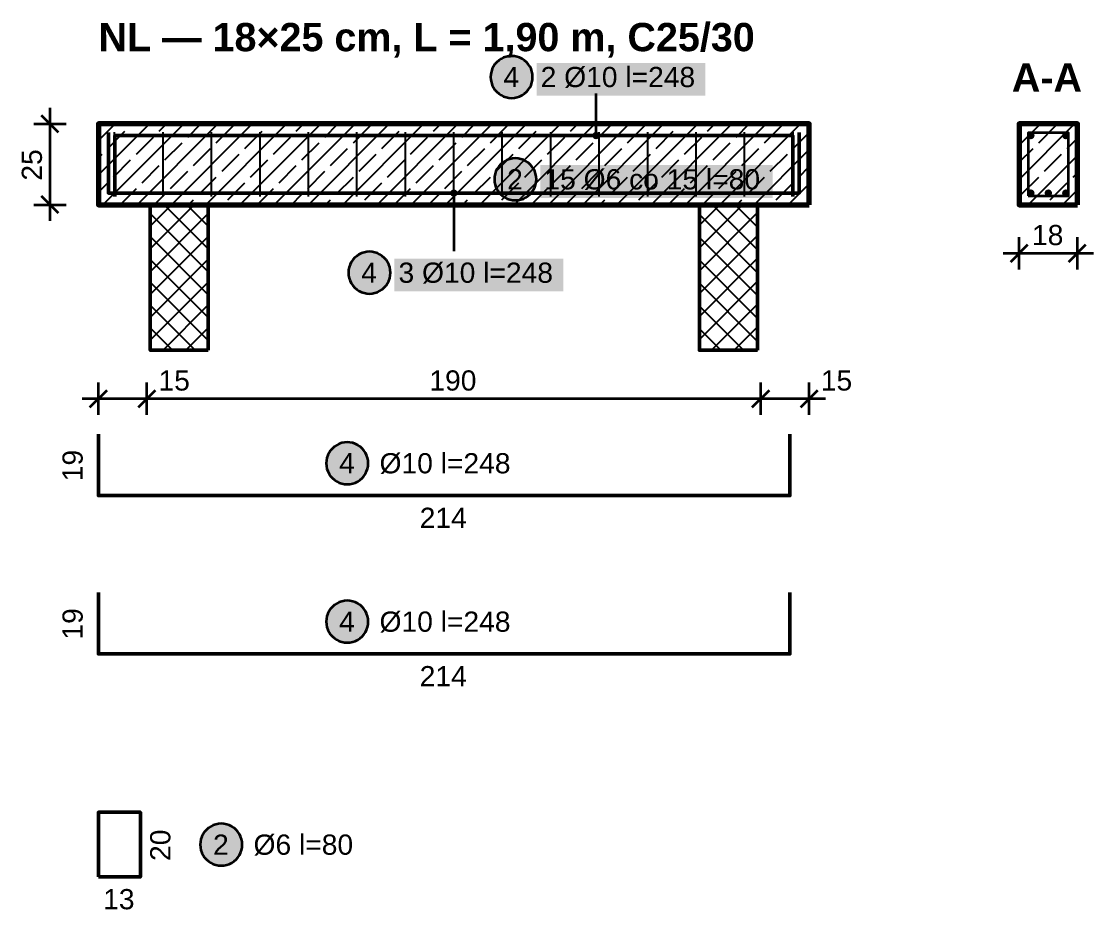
# Model space of a CAD drawing. Header units: metres. Extents: x 0.1 to 13.6, y -9.2 to -0.1.
# Drawn here: x 9.942 to 13.26, y -2.806 to -0.058 of the extents above; entities that cross this region are included whole.
import ezdxf

# ---------------------------------------------------------------- set-up
doc = ezdxf.new("R2010")
doc.units = ezdxf.units.M
for name, color, linetype, lineweight in [('A-KRESKOWANIE', 8, 'Continuous', 18), ('A-MASKA', 7, 'Continuous', 18), ('A-OPISY', 2, 'Continuous', 25), ('K-KONSTR', 7, 'Continuous', 50), ('K-WYMIARY', 1, 'Continuous', 25), ('K-ZBROJENIE', 1, 'Continuous', 100), ('K-ZBROJENIE-OPIS', 2, 'Continuous', 25)]:
    doc.layers.add(name, color=color, linetype=linetype, lineweight=lineweight)
doc.styles.add('PL_ARIAL', font='arial.ttf')
doc.styles.add('PL_ARIAL_B', font='arialbd.ttf')

msp = doc.modelspace()

# ---------------------------------------------------------------- hatches: boundary and pattern name
at = {"layer": 'A-MASKA', "true_color": 0xffffff}
for points in [[(11.5362, -0.2873), (12.0588, -0.2873), (12.0588, -0.186), (11.5362, -0.186)], [(11.5478, -0.6038), (12.2672, -0.6038), (12.2672, -0.5025), (11.5478, -0.5025)], [(11.0962, -0.8927), (11.6188, -0.8927), (11.6188, -0.7915), (11.0962, -0.7915)]]:
    msp.add_hatch(color=7, dxfattribs=at).paths.add_polyline_path(points)
at = {"layer": 'K-ZBROJENIE', "true_color": 0x000000}
for points in [[(13.0773, -0.411), (13.0772, -0.4121), (13.077, -0.4132), (13.0768, -0.4143), (13.0764, -0.4153), (13.0759, -0.4163), (13.0754, -0.4173), (13.0747, -0.4181), (13.074, -0.419), (13.0731, -0.4197), (13.0723, -0.4204), (13.0713, -0.4209), (13.0703, -0.4214), (13.0693, -0.4218), (13.0682, -0.422), (13.0671, -0.4222), (13.066, -0.4223), (13.0649, -0.4222), (13.0638, -0.422), (13.0627, -0.4218), (13.0617, -0.4214), (13.0607, -0.4209), (13.0597, -0.4204), (13.0589, -0.4197), (13.058, -0.419), (13.0573, -0.4181), (13.0566, -0.4173), (13.0561, -0.4163), (13.0556, -0.4153), (13.0552, -0.4143), (13.055, -0.4132), (13.0548, -0.4121), (13.0548, -0.411), (13.0548, -0.4099), (13.055, -0.4088), (13.0552, -0.4077), (13.0556, -0.4067), (13.0561, -0.4057), (13.0566, -0.4047), (13.0573, -0.4039), (13.058, -0.403), (13.0589, -0.4023), (13.0597, -0.4016), (13.0607, -0.4011), (13.0617, -0.4006), (13.0627, -0.4002), (13.0638, -0.4), (13.0649, -0.3998), (13.066, -0.3998), (13.0671, -0.3998), (13.0682, -0.4), (13.0693, -0.4002), (13.0703, -0.4006), (13.0713, -0.4011), (13.0723, -0.4016), (13.0731, -0.4023), (13.074, -0.403), (13.0747, -0.4039), (13.0754, -0.4047), (13.0759, -0.4057), (13.0764, -0.4067), (13.0768, -0.4077), (13.077, -0.4088), (13.0772, -0.4099)], [(13.1852, -0.411), (13.1852, -0.4121), (13.185, -0.4132), (13.1848, -0.4143), (13.1844, -0.4153), (13.1839, -0.4163), (13.1834, -0.4173), (13.1827, -0.4181), (13.182, -0.419), (13.1811, -0.4197), (13.1803, -0.4204), (13.1793, -0.4209), (13.1783, -0.4214), (13.1773, -0.4218), (13.1762, -0.422), (13.1751, -0.4222), (13.174, -0.4223), (13.1729, -0.4222), (13.1718, -0.422), (13.1707, -0.4218), (13.1697, -0.4214), (13.1687, -0.4209), (13.1677, -0.4204), (13.1669, -0.4197), (13.166, -0.419), (13.1653, -0.4181), (13.1646, -0.4173), (13.1641, -0.4163), (13.1636, -0.4153), (13.1632, -0.4143), (13.163, -0.4132), (13.1628, -0.4121), (13.1627, -0.411), (13.1628, -0.4099), (13.163, -0.4088), (13.1632, -0.4077), (13.1636, -0.4067), (13.1641, -0.4057), (13.1646, -0.4047), (13.1653, -0.4039), (13.166, -0.403), (13.1669, -0.4023), (13.1677, -0.4016), (13.1687, -0.4011), (13.1697, -0.4006), (13.1707, -0.4002), (13.1718, -0.4), (13.1729, -0.3998), (13.174, -0.3998), (13.1751, -0.3998), (13.1762, -0.4), (13.1773, -0.4002), (13.1783, -0.4006), (13.1793, -0.4011), (13.1803, -0.4016), (13.1811, -0.4023), (13.182, -0.403), (13.1827, -0.4039), (13.1834, -0.4047), (13.1839, -0.4057), (13.1844, -0.4067), (13.1848, -0.4077), (13.185, -0.4088), (13.1852, -0.4099)], [(13.0773, -0.589), (13.0772, -0.5901), (13.077, -0.5912), (13.0768, -0.5923), (13.0764, -0.5933), (13.0759, -0.5943), (13.0754, -0.5953), (13.0747, -0.5961), (13.074, -0.597), (13.0731, -0.5977), (13.0723, -0.5984), (13.0713, -0.5989), (13.0703, -0.5994), (13.0693, -0.5998), (13.0682, -0.6), (13.0671, -0.6002), (13.066, -0.6002), (13.0649, -0.6002), (13.0638, -0.6), (13.0627, -0.5998), (13.0617, -0.5994), (13.0607, -0.5989), (13.0597, -0.5984), (13.0589, -0.5977), (13.058, -0.597), (13.0573, -0.5961), (13.0566, -0.5953), (13.0561, -0.5943), (13.0556, -0.5933), (13.0552, -0.5923), (13.055, -0.5912), (13.0548, -0.5901), (13.0548, -0.589), (13.0548, -0.5879), (13.055, -0.5868), (13.0552, -0.5857), (13.0556, -0.5847), (13.0561, -0.5837), (13.0566, -0.5827), (13.0573, -0.5819), (13.058, -0.581), (13.0589, -0.5803), (13.0597, -0.5796), (13.0607, -0.5791), (13.0617, -0.5786), (13.0627, -0.5782), (13.0638, -0.578), (13.0649, -0.5778), (13.066, -0.5777), (13.0671, -0.5778), (13.0682, -0.578), (13.0693, -0.5782), (13.0703, -0.5786), (13.0713, -0.5791), (13.0723, -0.5796), (13.0731, -0.5803), (13.074, -0.581), (13.0747, -0.5819), (13.0754, -0.5827), (13.0759, -0.5837), (13.0764, -0.5847), (13.0768, -0.5857), (13.077, -0.5868), (13.0772, -0.5879)], [(13.1313, -0.589), (13.1312, -0.5901), (13.131, -0.5912), (13.1308, -0.5923), (13.1304, -0.5933), (13.1299, -0.5943), (13.1294, -0.5953), (13.1287, -0.5961), (13.128, -0.597), (13.1271, -0.5977), (13.1263, -0.5984), (13.1253, -0.5989), (13.1243, -0.5994), (13.1233, -0.5998), (13.1222, -0.6), (13.1211, -0.6002), (13.12, -0.6002), (13.1189, -0.6002), (13.1178, -0.6), (13.1167, -0.5998), (13.1157, -0.5994), (13.1147, -0.5989), (13.1137, -0.5984), (13.1129, -0.5977), (13.112, -0.597), (13.1113, -0.5961), (13.1106, -0.5953), (13.1101, -0.5943), (13.1096, -0.5933), (13.1092, -0.5923), (13.109, -0.5912), (13.1088, -0.5901), (13.1088, -0.589), (13.1088, -0.5879), (13.109, -0.5868), (13.1092, -0.5857), (13.1096, -0.5847), (13.1101, -0.5837), (13.1106, -0.5827), (13.1113, -0.5819), (13.112, -0.581), (13.1129, -0.5803), (13.1137, -0.5796), (13.1147, -0.5791), (13.1157, -0.5786), (13.1167, -0.5782), (13.1178, -0.578), (13.1189, -0.5778), (13.12, -0.5777), (13.1211, -0.5778), (13.1222, -0.578), (13.1233, -0.5782), (13.1243, -0.5786), (13.1253, -0.5791), (13.1263, -0.5796), (13.1271, -0.5803), (13.128, -0.581), (13.1287, -0.5819), (13.1294, -0.5827), (13.1299, -0.5837), (13.1304, -0.5847), (13.1308, -0.5857), (13.131, -0.5868), (13.1312, -0.5879)], [(13.1852, -0.589), (13.1852, -0.5901), (13.185, -0.5912), (13.1848, -0.5923), (13.1844, -0.5933), (13.1839, -0.5943), (13.1834, -0.5953), (13.1827, -0.5961), (13.182, -0.597), (13.1811, -0.5977), (13.1803, -0.5984), (13.1793, -0.5989), (13.1783, -0.5994), (13.1773, -0.5998), (13.1762, -0.6), (13.1751, -0.6002), (13.174, -0.6002), (13.1729, -0.6002), (13.1718, -0.6), (13.1707, -0.5998), (13.1697, -0.5994), (13.1687, -0.5989), (13.1677, -0.5984), (13.1669, -0.5977), (13.166, -0.597), (13.1653, -0.5961), (13.1646, -0.5953), (13.1641, -0.5943), (13.1636, -0.5933), (13.1632, -0.5923), (13.163, -0.5912), (13.1628, -0.5901), (13.1627, -0.589), (13.1628, -0.5879), (13.163, -0.5868), (13.1632, -0.5857), (13.1636, -0.5847), (13.1641, -0.5837), (13.1646, -0.5827), (13.1653, -0.5819), (13.166, -0.581), (13.1669, -0.5803), (13.1677, -0.5796), (13.1687, -0.5791), (13.1697, -0.5786), (13.1707, -0.5782), (13.1718, -0.578), (13.1729, -0.5778), (13.174, -0.5777), (13.1751, -0.5778), (13.1762, -0.578), (13.1773, -0.5782), (13.1783, -0.5786), (13.1793, -0.5791), (13.1803, -0.5796), (13.1811, -0.5803), (13.182, -0.581), (13.1827, -0.5819), (13.1834, -0.5827), (13.1839, -0.5837), (13.1844, -0.5847), (13.1848, -0.5857), (13.185, -0.5868), (13.1852, -0.5879)]]:
    msp.add_hatch(color=7, dxfattribs=at).paths.add_polyline_path(points)
at = {"layer": 'K-ZBROJENIE-OPIS', "true_color": 0xffffff}
for points in [[(11.5237, -0.2298), (11.5232, -0.2213), (11.5215, -0.2129), (11.5188, -0.2049), (11.515, -0.1973), (11.5103, -0.1902), (11.5047, -0.1838), (11.4983, -0.1782), (11.4912, -0.1735), (11.4836, -0.1697), (11.4756, -0.167), (11.4672, -0.1653), (11.4587, -0.1648), (11.4503, -0.1653), (11.4419, -0.167), (11.4339, -0.1697), (11.4262, -0.1735), (11.4192, -0.1782), (11.4128, -0.1838), (11.4072, -0.1902), (11.4025, -0.1973), (11.3987, -0.2049), (11.396, -0.2129), (11.3943, -0.2213), (11.3937, -0.2298), (11.3943, -0.2382), (11.396, -0.2466), (11.3987, -0.2546), (11.4025, -0.2623), (11.4072, -0.2693), (11.4128, -0.2757), (11.4192, -0.2813), (11.4262, -0.286), (11.4339, -0.2898), (11.4419, -0.2925), (11.4503, -0.2942), (11.4587, -0.2948), (11.4672, -0.2942), (11.4756, -0.2925), (11.4836, -0.2898), (11.4912, -0.286), (11.4983, -0.2813), (11.5047, -0.2757), (11.5103, -0.2693), (11.515, -0.2623), (11.5188, -0.2546), (11.5215, -0.2466), (11.5232, -0.2382)], [(11.5353, -0.5463), (11.5347, -0.5378), (11.5331, -0.5294), (11.5303, -0.5214), (11.5266, -0.5138), (11.5218, -0.5067), (11.5162, -0.5003), (11.5098, -0.4947), (11.5028, -0.49), (11.4952, -0.4862), (11.4871, -0.4835), (11.4788, -0.4818), (11.4703, -0.4813), (11.4618, -0.4818), (11.4535, -0.4835), (11.4454, -0.4862), (11.4378, -0.49), (11.4307, -0.4947), (11.4243, -0.5003), (11.4187, -0.5067), (11.414, -0.5138), (11.4102, -0.5214), (11.4075, -0.5294), (11.4058, -0.5378), (11.4053, -0.5463), (11.4058, -0.5547), (11.4075, -0.5631), (11.4102, -0.5711), (11.414, -0.5788), (11.4187, -0.5858), (11.4243, -0.5922), (11.4307, -0.5978), (11.4378, -0.6025), (11.4454, -0.6063), (11.4535, -0.609), (11.4618, -0.6107), (11.4703, -0.6113), (11.4788, -0.6107), (11.4871, -0.609), (11.4952, -0.6063), (11.5028, -0.6025), (11.5098, -0.5978), (11.5162, -0.5922), (11.5218, -0.5858), (11.5266, -0.5788), (11.5303, -0.5711), (11.5331, -0.5631), (11.5347, -0.5547)], [(11.0837, -0.8352), (11.0832, -0.8268), (11.0815, -0.8184), (11.0788, -0.8104), (11.075, -0.8027), (11.0703, -0.7957), (11.0647, -0.7893), (11.0583, -0.7837), (11.0512, -0.779), (11.0436, -0.7752), (11.0356, -0.7725), (11.0272, -0.7708), (11.0187, -0.7702), (11.0103, -0.7708), (11.0019, -0.7725), (10.9939, -0.7752), (10.9862, -0.779), (10.9792, -0.7837), (10.9728, -0.7893), (10.9672, -0.7957), (10.9625, -0.8027), (10.9587, -0.8104), (10.956, -0.8184), (10.9543, -0.8268), (10.9537, -0.8352), (10.9543, -0.8437), (10.956, -0.8521), (10.9587, -0.8601), (10.9625, -0.8678), (10.9672, -0.8748), (10.9728, -0.8812), (10.9792, -0.8868), (10.9862, -0.8915), (10.9939, -0.8953), (11.0019, -0.898), (11.0103, -0.8997), (11.0187, -0.9002), (11.0272, -0.8997), (11.0356, -0.898), (11.0436, -0.8953), (11.0512, -0.8915), (11.0583, -0.8868), (11.0647, -0.8812), (11.0703, -0.8748), (11.075, -0.8678), (11.0788, -0.8601), (11.0815, -0.8521), (11.0832, -0.8437)], [(11.015, -1.425), (11.0144, -1.4165), (11.0128, -1.4082), (11.0101, -1.4001), (11.0063, -1.3925), (11.0016, -1.3854), (10.996, -1.379), (10.9896, -1.3734), (10.9825, -1.3687), (10.9749, -1.3649), (10.9668, -1.3622), (10.9585, -1.3606), (10.95, -1.36), (10.9415, -1.3606), (10.9332, -1.3622), (10.9251, -1.3649), (10.9175, -1.3687), (10.9104, -1.3734), (10.904, -1.379), (10.8984, -1.3854), (10.8937, -1.3925), (10.8899, -1.4001), (10.8872, -1.4082), (10.8856, -1.4165), (10.885, -1.425), (10.8856, -1.4335), (10.8872, -1.4418), (10.8899, -1.4499), (10.8937, -1.4575), (10.8984, -1.4646), (10.904, -1.471), (10.9104, -1.4766), (10.9175, -1.4813), (10.9251, -1.4851), (10.9332, -1.4878), (10.9415, -1.4894), (10.95, -1.49), (10.9585, -1.4894), (10.9668, -1.4878), (10.9749, -1.4851), (10.9825, -1.4813), (10.9896, -1.4766), (10.996, -1.471), (11.0016, -1.4646), (11.0063, -1.4575), (11.0101, -1.4499), (11.0128, -1.4418), (11.0144, -1.4335)], [(11.015, -1.915), (11.0144, -1.9065), (11.0128, -1.8982), (11.0101, -1.8901), (11.0063, -1.8825), (11.0016, -1.8754), (10.996, -1.869), (10.9896, -1.8634), (10.9825, -1.8587), (10.9749, -1.8549), (10.9668, -1.8522), (10.9585, -1.8506), (10.95, -1.85), (10.9415, -1.8506), (10.9332, -1.8522), (10.9251, -1.8549), (10.9175, -1.8587), (10.9104, -1.8634), (10.904, -1.869), (10.8984, -1.8754), (10.8937, -1.8825), (10.8899, -1.8901), (10.8872, -1.8982), (10.8856, -1.9065), (10.885, -1.915), (10.8856, -1.9235), (10.8872, -1.9318), (10.8899, -1.9399), (10.8937, -1.9475), (10.8984, -1.9546), (10.904, -1.961), (10.9104, -1.9666), (10.9175, -1.9713), (10.9251, -1.9751), (10.9332, -1.9778), (10.9415, -1.9794), (10.95, -1.98), (10.9585, -1.9794), (10.9668, -1.9778), (10.9749, -1.9751), (10.9825, -1.9713), (10.9896, -1.9666), (10.996, -1.961), (11.0016, -1.9546), (11.0063, -1.9475), (11.0101, -1.9399), (11.0128, -1.9318), (11.0144, -1.9235)], [(10.625, -2.605), (10.6244, -2.5965), (10.6228, -2.5882), (10.6201, -2.5801), (10.6163, -2.5725), (10.6116, -2.5654), (10.606, -2.559), (10.5996, -2.5534), (10.5925, -2.5487), (10.5849, -2.5449), (10.5768, -2.5422), (10.5685, -2.5406), (10.56, -2.54), (10.5515, -2.5406), (10.5432, -2.5422), (10.5351, -2.5449), (10.5275, -2.5487), (10.5204, -2.5534), (10.514, -2.559), (10.5084, -2.5654), (10.5037, -2.5725), (10.4999, -2.5801), (10.4972, -2.5882), (10.4956, -2.5965), (10.495, -2.605), (10.4956, -2.6135), (10.4972, -2.6218), (10.4999, -2.6299), (10.5037, -2.6375), (10.5084, -2.6446), (10.514, -2.651), (10.5204, -2.6566), (10.5275, -2.6613), (10.5351, -2.6651), (10.5432, -2.6678), (10.5515, -2.6694), (10.56, -2.67), (10.5685, -2.6694), (10.5768, -2.6678), (10.5849, -2.6651), (10.5925, -2.6613), (10.5996, -2.6566), (10.606, -2.651), (10.6116, -2.6446), (10.6163, -2.6375), (10.6201, -2.6299), (10.6228, -2.6218), (10.6244, -2.6135)]]:
    msp.add_hatch(color=7, dxfattribs=at).paths.add_polyline_path(points)
at = {"layer": 'K-ZBROJENIE-OPIS', "true_color": 0x000000}
for points in [[(11.7313, -0.411), (11.7309, -0.4081), (11.7297, -0.4054), (11.728, -0.403), (11.7256, -0.4013), (11.7229, -0.4001), (11.72, -0.3998), (11.7171, -0.4001), (11.7144, -0.4013), (11.712, -0.403), (11.7103, -0.4054), (11.7091, -0.4081), (11.7088, -0.411), (11.7091, -0.4139), (11.7103, -0.4166), (11.712, -0.419), (11.7144, -0.4207), (11.7171, -0.4219), (11.72, -0.4223), (11.7229, -0.4219), (11.7256, -0.4207), (11.728, -0.419), (11.7297, -0.4166), (11.7309, -0.4139)], [(11.2913, -0.589), (11.2909, -0.5861), (11.2897, -0.5834), (11.288, -0.581), (11.2856, -0.5793), (11.2829, -0.5781), (11.28, -0.5777), (11.2771, -0.5781), (11.2744, -0.5793), (11.272, -0.581), (11.2703, -0.5834), (11.2691, -0.5861), (11.2688, -0.589), (11.2691, -0.5919), (11.2703, -0.5946), (11.272, -0.597), (11.2744, -0.5987), (11.2771, -0.5999), (11.28, -0.6002), (11.2829, -0.5999), (11.2856, -0.5987), (11.288, -0.597), (11.2897, -0.5946), (11.2909, -0.5919)]]:
    msp.add_hatch(color=7, dxfattribs=at).paths.add_polyline_path(points)

# ---------------------------------------------------------------- linework, layer by layer
at = {"layer": 'A-KRESKOWANIE', "lineweight": 25, "ltscale": 0.025}
for points in [[(10.18, -0.5327), (10.3377, -0.375)], [(10.18, -0.4266), (10.2316, -0.375)], [(10.1937, -0.625), (10.4437, -0.375)], [(10.2089, -0.4508), (10.2619, -0.3977)], [(10.2796, -0.3801), (10.2846, -0.375)], [(10.2998, -0.625), (10.5498, -0.375)], [(10.368, -0.3977), (10.3907, -0.375)], [(10.4059, -0.625), (10.6559, -0.375)], [(10.4563, -0.4154), (10.4968, -0.375)], [(10.5119, -0.625), (10.7619, -0.375)], [(10.5447, -0.4331), (10.5978, -0.3801)], [(10.618, -0.625), (10.868, -0.375)], [(10.6331, -0.4508), (10.6862, -0.3977)], [(10.7038, -0.3801), (10.7089, -0.375)], [(10.7241, -0.625), (10.9741, -0.375)], [(10.7922, -0.3977), (10.815, -0.375)], [(10.8301, -0.625), (11.0801, -0.375)], [(10.8806, -0.4154), (10.921, -0.375)], [(10.9362, -0.625), (11.1862, -0.375)], [(10.969, -0.4331), (11.022, -0.3801)], [(11.0423, -0.625), (11.2923, -0.375)], [(11.0574, -0.4508), (11.1104, -0.3977)], [(11.1281, -0.3801), (11.1332, -0.375)], [(11.1483, -0.625), (11.3983, -0.375)], [(11.2165, -0.3977), (11.2392, -0.375)], [(11.2544, -0.625), (11.5044, -0.375)], [(11.3049, -0.4154), (11.3453, -0.375)], [(11.3605, -0.625), (11.6105, -0.375)], [(11.3933, -0.4331), (11.4463, -0.3801)], [(11.4665, -0.625), (11.7165, -0.375)], [(11.4816, -0.4508), (11.5347, -0.3977)], [(11.5524, -0.3801), (11.5574, -0.375)], [(11.5726, -0.625), (11.8226, -0.375)], [(11.6407, -0.3977), (11.6635, -0.375)], [(11.6787, -0.625), (11.9287, -0.375)], [(11.7291, -0.4154), (11.7696, -0.375)], [(11.7847, -0.625), (12.0347, -0.375)], [(11.8175, -0.4331), (11.8706, -0.3801)], [(11.8908, -0.625), (12.1408, -0.375)], [(11.9059, -0.4508), (11.9589, -0.3977)], [(11.9766, -0.3801), (11.9817, -0.375)], [(11.9969, -0.625), (12.2469, -0.375)], [(12.065, -0.3977), (12.0878, -0.375)], [(12.1029, -0.625), (12.3529, -0.375)], [(12.1534, -0.4154), (12.1938, -0.375)], [(12.2418, -0.4331), (12.2948, -0.3801)], [(13.03, -0.5465), (13.2015, -0.375)], [(13.03, -0.4404), (13.0954, -0.375)], [(13.03, -0.3874), (13.0424, -0.375)], [(13.0903, -0.4331), (13.1433, -0.3801)], [(10.2972, -0.4685), (10.3503, -0.4154)], [(10.7215, -0.4685), (10.7745, -0.4154)], [(11.1458, -0.4685), (11.1988, -0.4154)], [(11.57, -0.4685), (11.6231, -0.4154)], [(11.9943, -0.4685), (12.0473, -0.4154)], [(12.3302, -0.4508), (12.38, -0.401)], [(13.1787, -0.4508), (13.21, -0.4195)], [(10.3856, -0.4861), (10.4387, -0.4331)], [(10.474, -0.5038), (10.5271, -0.4508)], [(10.8099, -0.4861), (10.8629, -0.4331)], [(10.8983, -0.5038), (10.9513, -0.4508)], [(11.2342, -0.4861), (11.2872, -0.4331)], [(11.3225, -0.5038), (11.3756, -0.4508)], [(11.6584, -0.4861), (11.7115, -0.4331)], [(11.7468, -0.5038), (11.7998, -0.4508)], [(12.0827, -0.4861), (12.1357, -0.4331)], [(12.1711, -0.5038), (12.2241, -0.4508)], [(12.209, -0.625), (12.38, -0.454)], [(13.03, -0.4934), (13.0726, -0.4508)], [(10.18, -0.4796), (10.1912, -0.4685)], [(10.2265, -0.5392), (10.2796, -0.4861)], [(10.5624, -0.5215), (10.6154, -0.4685)], [(10.6508, -0.5392), (10.7038, -0.4861)], [(10.9867, -0.5215), (11.0397, -0.4685)], [(11.0751, -0.5392), (11.1281, -0.4861)], [(11.4109, -0.5215), (11.464, -0.4685)], [(11.4993, -0.5392), (11.5524, -0.4861)], [(11.8352, -0.5215), (11.8882, -0.4685)], [(11.9236, -0.5392), (11.9766, -0.4861)], [(12.2595, -0.5215), (12.3125, -0.4685)], [(13.0575, -0.625), (13.21, -0.4725)], [(13.108, -0.5215), (13.161, -0.4685)], [(10.3149, -0.5568), (10.368, -0.5038)], [(10.4033, -0.5745), (10.4563, -0.5215)], [(10.7392, -0.5568), (10.7922, -0.5038)], [(10.8276, -0.5745), (10.8806, -0.5215)], [(11.1634, -0.5568), (11.2165, -0.5038)], [(11.2518, -0.5745), (11.3049, -0.5215)], [(11.5877, -0.5568), (11.6407, -0.5038)], [(11.6761, -0.5745), (11.7291, -0.5215)], [(12.012, -0.5568), (12.065, -0.5038)], [(12.1004, -0.5745), (12.1534, -0.5215)], [(12.3479, -0.5392), (12.38, -0.507)], [(13.1964, -0.5392), (13.21, -0.5255)], [(10.18, -0.5857), (10.2089, -0.5568)], [(10.4917, -0.5922), (10.5447, -0.5392)], [(10.5801, -0.6099), (10.6331, -0.5568)], [(10.916, -0.5922), (10.969, -0.5392)], [(11.0043, -0.6099), (11.0574, -0.5568)], [(11.3402, -0.5922), (11.3933, -0.5392)], [(11.4286, -0.6099), (11.4816, -0.5568)], [(11.7645, -0.5922), (11.8175, -0.5392)], [(11.8529, -0.6099), (11.9059, -0.5568)], [(12.1888, -0.5922), (12.2418, -0.5392)], [(12.2771, -0.6099), (12.3302, -0.5568)], [(12.3151, -0.625), (12.38, -0.5601)], [(13.0373, -0.5922), (13.0903, -0.5392)], [(13.1257, -0.6099), (13.1787, -0.5568)], [(10.2468, -0.625), (10.2972, -0.5745)], [(10.3528, -0.625), (10.3856, -0.5922)], [(10.671, -0.625), (10.7215, -0.5745)], [(10.7771, -0.625), (10.8099, -0.5922)], [(11.0953, -0.625), (11.1458, -0.5745)], [(11.2014, -0.625), (11.2342, -0.5922)], [(11.5196, -0.625), (11.57, -0.5745)], [(11.6256, -0.625), (11.6584, -0.5922)], [(11.9438, -0.625), (11.9943, -0.5745)], [(12.0499, -0.625), (12.0827, -0.5922)], [(13.1636, -0.625), (13.21, -0.5786)], [(10.34, -0.7616), (10.4766, -0.625)], [(10.34, -0.6909), (10.4059, -0.625)], [(10.52, -0.7619), (10.3831, -0.625)], [(10.52, -0.6912), (10.4538, -0.625)], [(10.4589, -0.625), (10.474, -0.6099)], [(10.8832, -0.625), (10.8983, -0.6099)], [(11.3074, -0.625), (11.3225, -0.6099)], [(11.7317, -0.625), (11.7468, -0.6099)], [(12.04, -0.7586), (12.1736, -0.625)], [(12.04, -0.6879), (12.1029, -0.625)], [(12.22, -0.7649), (12.0801, -0.625)], [(12.22, -0.6942), (12.1508, -0.625)], [(12.156, -0.625), (12.1711, -0.6099)], [(12.3681, -0.625), (12.38, -0.6131)], [(10.34, -0.8323), (10.52, -0.6523)], [(10.52, -0.8326), (10.34, -0.6526)], [(12.04, -0.8293), (12.22, -0.6493)], [(12.22, -0.8356), (12.04, -0.6556)], [(10.34, -0.903), (10.52, -0.723)], [(10.52, -0.9033), (10.34, -0.7233)], [(12.04, -0.9001), (12.22, -0.7201)], [(12.22, -0.9063), (12.04, -0.7263)], [(10.34, -0.9737), (10.52, -0.7937)], [(10.52, -0.9741), (10.34, -0.7941)], [(12.04, -0.9708), (12.22, -0.7908)], [(12.22, -0.977), (12.04, -0.797)], [(12.04, -1.0415), (12.22, -0.8615)], [(10.34, -1.0444), (10.52, -0.8644)], [(10.52, -1.0448), (10.34, -0.8648)], [(12.22, -1.0477), (12.04, -0.8677)], [(10.4795, -1.075), (10.34, -0.9355)], [(10.3801, -1.075), (10.52, -0.9351)], [(12.1766, -1.075), (12.04, -0.9384)], [(12.0772, -1.075), (12.22, -0.9322)], [(10.4088, -1.075), (10.34, -1.0062)], [(10.4508, -1.075), (10.52, -1.0058)], [(12.1059, -1.075), (12.04, -1.0091)], [(12.1479, -1.075), (12.22, -1.0029)], [(12.2186, -1.075), (12.22, -1.0736)]]:
    msp.add_lwpolyline(points, dxfattribs=at)
at = {"layer": 'K-KONSTR', "lineweight": 70, "ltscale": 0.025}
for points in [[(12.38, -0.625), (12.38, -0.375), (10.18, -0.375), (10.18, -0.625)], [(13.21, -0.625), (13.21, -0.375), (13.03, -0.375), (13.03, -0.625)]]:
    msp.add_lwpolyline(points, close=True, dxfattribs=at)
at = {"layer": 'K-KONSTR', "lineweight": 50, "ltscale": 0.025}
for points in [[(10.52, -1.075), (10.52, -0.625), (10.34, -0.625), (10.34, -1.075)], [(12.22, -1.075), (12.22, -0.625), (12.04, -0.625), (12.04, -1.075)]]:
    msp.add_lwpolyline(points, close=True, dxfattribs=at)
at = {"layer": 'K-WYMIARY', "lineweight": 35, "ltscale": 0.025}
for points in [[(10.03, -0.675), (10.03, -0.325)], [(10.0565, -0.4015), (10.0035, -0.3485)], [(9.98, -0.375), (10.08, -0.375)], [(9.98, -0.625), (10.08, -0.625)], [(10.0565, -0.6515), (10.0035, -0.5985)], [(13.03, -0.825), (13.03, -0.725)], [(13.21, -0.825), (13.21, -0.725)], [(13.0035, -0.8015), (13.0565, -0.7485)], [(13.1835, -0.8015), (13.2365, -0.7485)], [(12.98, -0.775), (13.26, -0.775)], [(10.18, -1.275), (10.18, -1.175)], [(10.33, -1.275), (10.33, -1.175)], [(12.23, -1.275), (12.23, -1.175)], [(12.38, -1.275), (12.38, -1.175)], [(10.13, -1.225), (12.43, -1.225)], [(10.1535, -1.2515), (10.2065, -1.1985)], [(10.3035, -1.2515), (10.3565, -1.1985)], [(12.2035, -1.2515), (12.2565, -1.1985)], [(12.3535, -1.2515), (12.4065, -1.1985)]]:
    msp.add_lwpolyline(points, dxfattribs=at)
at = {"layer": 'K-ZBROJENIE', "lineweight": 50, "ltscale": 0.025}
for points in [[(10.211, -0.401), (10.211, -0.589), (12.349, -0.589), (12.349, -0.401)], [(10.231, -0.599), (10.231, -0.411), (12.329, -0.411), (12.329, -0.599)], [(10.18, -1.335), (10.18, -1.525), (12.32, -1.525), (12.32, -1.335)], [(10.18, -1.825), (10.18, -2.015), (12.32, -2.015), (12.32, -1.825)]]:
    msp.add_lwpolyline(points, dxfattribs=at)
at = {"layer": 'K-ZBROJENIE', "lineweight": 25, "ltscale": 0.025}
for points in [[(10.23, -0.6), (10.23, -0.4)], [(10.38, -0.6), (10.38, -0.4)], [(10.53, -0.6), (10.53, -0.4)], [(10.68, -0.6), (10.68, -0.4)], [(10.83, -0.6), (10.83, -0.4)], [(10.98, -0.6), (10.98, -0.4)], [(11.13, -0.6), (11.13, -0.4)], [(11.28, -0.6), (11.28, -0.4)], [(11.43, -0.6), (11.43, -0.4)], [(11.58, -0.6), (11.58, -0.4)], [(11.73, -0.6), (11.73, -0.4)], [(11.88, -0.6), (11.88, -0.4)], [(12.03, -0.6), (12.03, -0.4)], [(12.18, -0.6), (12.18, -0.4)], [(12.33, -0.6), (12.33, -0.4)]]:
    msp.add_lwpolyline(points, dxfattribs=at)
at = {"layer": 'K-ZBROJENIE', "lineweight": 35, "ltscale": 0.025}
msp.add_lwpolyline([(13.058, -0.597), (13.182, -0.597), (13.182, -0.403), (13.058, -0.403)], close=True, dxfattribs=at)
at = {"layer": 'K-ZBROJENIE', "lineweight": 50, "ltscale": 0.025}
msp.add_lwpolyline([(10.18, -2.705), (10.31, -2.705), (10.31, -2.505), (10.18, -2.505)], close=True, dxfattribs=at)
at = {"layer": 'K-ZBROJENIE-OPIS', "lineweight": 35, "ltscale": 0.025}
for points in [[(11.5237, -0.2298), (11.5232, -0.2213), (11.5215, -0.2129), (11.5188, -0.2049), (11.515, -0.1973), (11.5103, -0.1902), (11.5047, -0.1838), (11.4983, -0.1782), (11.4912, -0.1735), (11.4836, -0.1697), (11.4756, -0.167), (11.4672, -0.1653), (11.4587, -0.1648), (11.4503, -0.1653), (11.4419, -0.167), (11.4339, -0.1697), (11.4262, -0.1735), (11.4192, -0.1782), (11.4128, -0.1838), (11.4072, -0.1902), (11.4025, -0.1973), (11.3987, -0.2049), (11.396, -0.2129), (11.3943, -0.2213), (11.3937, -0.2298), (11.3943, -0.2382), (11.396, -0.2466), (11.3987, -0.2546), (11.4025, -0.2623), (11.4072, -0.2693), (11.4128, -0.2757), (11.4192, -0.2813), (11.4262, -0.286), (11.4339, -0.2898), (11.4419, -0.2925), (11.4503, -0.2942), (11.4587, -0.2948), (11.4672, -0.2942), (11.4756, -0.2925), (11.4836, -0.2898), (11.4912, -0.286), (11.4983, -0.2813), (11.5047, -0.2757), (11.5103, -0.2693), (11.515, -0.2623), (11.5188, -0.2546), (11.5215, -0.2466), (11.5232, -0.2382)], [(11.5353, -0.5463), (11.5347, -0.5378), (11.5331, -0.5294), (11.5303, -0.5214), (11.5266, -0.5138), (11.5218, -0.5067), (11.5162, -0.5003), (11.5098, -0.4947), (11.5028, -0.49), (11.4952, -0.4862), (11.4871, -0.4835), (11.4788, -0.4818), (11.4703, -0.4813), (11.4618, -0.4818), (11.4535, -0.4835), (11.4454, -0.4862), (11.4378, -0.49), (11.4307, -0.4947), (11.4243, -0.5003), (11.4187, -0.5067), (11.414, -0.5138), (11.4102, -0.5214), (11.4075, -0.5294), (11.4058, -0.5378), (11.4053, -0.5463), (11.4058, -0.5547), (11.4075, -0.5631), (11.4102, -0.5711), (11.414, -0.5788), (11.4187, -0.5858), (11.4243, -0.5922), (11.4307, -0.5978), (11.4378, -0.6025), (11.4454, -0.6063), (11.4535, -0.609), (11.4618, -0.6107), (11.4703, -0.6113), (11.4788, -0.6107), (11.4871, -0.609), (11.4952, -0.6063), (11.5028, -0.6025), (11.5098, -0.5978), (11.5162, -0.5922), (11.5218, -0.5858), (11.5266, -0.5788), (11.5303, -0.5711), (11.5331, -0.5631), (11.5347, -0.5547)], [(11.0837, -0.8352), (11.0832, -0.8268), (11.0815, -0.8184), (11.0788, -0.8104), (11.075, -0.8027), (11.0703, -0.7957), (11.0647, -0.7893), (11.0583, -0.7837), (11.0512, -0.779), (11.0436, -0.7752), (11.0356, -0.7725), (11.0272, -0.7708), (11.0187, -0.7702), (11.0103, -0.7708), (11.0019, -0.7725), (10.9939, -0.7752), (10.9862, -0.779), (10.9792, -0.7837), (10.9728, -0.7893), (10.9672, -0.7957), (10.9625, -0.8027), (10.9587, -0.8104), (10.956, -0.8184), (10.9543, -0.8268), (10.9537, -0.8352), (10.9543, -0.8437), (10.956, -0.8521), (10.9587, -0.8601), (10.9625, -0.8678), (10.9672, -0.8748), (10.9728, -0.8812), (10.9792, -0.8868), (10.9862, -0.8915), (10.9939, -0.8953), (11.0019, -0.898), (11.0103, -0.8997), (11.0187, -0.9002), (11.0272, -0.8997), (11.0356, -0.898), (11.0436, -0.8953), (11.0512, -0.8915), (11.0583, -0.8868), (11.0647, -0.8812), (11.0703, -0.8748), (11.075, -0.8678), (11.0788, -0.8601), (11.0815, -0.8521), (11.0832, -0.8437)], [(11.015, -1.425), (11.0144, -1.4165), (11.0128, -1.4082), (11.0101, -1.4001), (11.0063, -1.3925), (11.0016, -1.3854), (10.996, -1.379), (10.9896, -1.3734), (10.9825, -1.3687), (10.9749, -1.3649), (10.9668, -1.3622), (10.9585, -1.3606), (10.95, -1.36), (10.9415, -1.3606), (10.9332, -1.3622), (10.9251, -1.3649), (10.9175, -1.3687), (10.9104, -1.3734), (10.904, -1.379), (10.8984, -1.3854), (10.8937, -1.3925), (10.8899, -1.4001), (10.8872, -1.4082), (10.8856, -1.4165), (10.885, -1.425), (10.8856, -1.4335), (10.8872, -1.4418), (10.8899, -1.4499), (10.8937, -1.4575), (10.8984, -1.4646), (10.904, -1.471), (10.9104, -1.4766), (10.9175, -1.4813), (10.9251, -1.4851), (10.9332, -1.4878), (10.9415, -1.4894), (10.95, -1.49), (10.9585, -1.4894), (10.9668, -1.4878), (10.9749, -1.4851), (10.9825, -1.4813), (10.9896, -1.4766), (10.996, -1.471), (11.0016, -1.4646), (11.0063, -1.4575), (11.0101, -1.4499), (11.0128, -1.4418), (11.0144, -1.4335)], [(11.015, -1.915), (11.0144, -1.9065), (11.0128, -1.8982), (11.0101, -1.8901), (11.0063, -1.8825), (11.0016, -1.8754), (10.996, -1.869), (10.9896, -1.8634), (10.9825, -1.8587), (10.9749, -1.8549), (10.9668, -1.8522), (10.9585, -1.8506), (10.95, -1.85), (10.9415, -1.8506), (10.9332, -1.8522), (10.9251, -1.8549), (10.9175, -1.8587), (10.9104, -1.8634), (10.904, -1.869), (10.8984, -1.8754), (10.8937, -1.8825), (10.8899, -1.8901), (10.8872, -1.8982), (10.8856, -1.9065), (10.885, -1.915), (10.8856, -1.9235), (10.8872, -1.9318), (10.8899, -1.9399), (10.8937, -1.9475), (10.8984, -1.9546), (10.904, -1.961), (10.9104, -1.9666), (10.9175, -1.9713), (10.9251, -1.9751), (10.9332, -1.9778), (10.9415, -1.9794), (10.95, -1.98), (10.9585, -1.9794), (10.9668, -1.9778), (10.9749, -1.9751), (10.9825, -1.9713), (10.9896, -1.9666), (10.996, -1.961), (11.0016, -1.9546), (11.0063, -1.9475), (11.0101, -1.9399), (11.0128, -1.9318), (11.0144, -1.9235)], [(10.625, -2.605), (10.6244, -2.5965), (10.6228, -2.5882), (10.6201, -2.5801), (10.6163, -2.5725), (10.6116, -2.5654), (10.606, -2.559), (10.5996, -2.5534), (10.5925, -2.5487), (10.5849, -2.5449), (10.5768, -2.5422), (10.5685, -2.5406), (10.56, -2.54), (10.5515, -2.5406), (10.5432, -2.5422), (10.5351, -2.5449), (10.5275, -2.5487), (10.5204, -2.5534), (10.514, -2.559), (10.5084, -2.5654), (10.5037, -2.5725), (10.4999, -2.5801), (10.4972, -2.5882), (10.4956, -2.5965), (10.495, -2.605), (10.4956, -2.6135), (10.4972, -2.6218), (10.4999, -2.6299), (10.5037, -2.6375), (10.5084, -2.6446), (10.514, -2.651), (10.5204, -2.6566), (10.5275, -2.6613), (10.5351, -2.6651), (10.5432, -2.6678), (10.5515, -2.6694), (10.56, -2.67), (10.5685, -2.6694), (10.5768, -2.6678), (10.5849, -2.6651), (10.5925, -2.6613), (10.5996, -2.6566), (10.606, -2.651), (10.6116, -2.6446), (10.6163, -2.6375), (10.6201, -2.6299), (10.6228, -2.6218), (10.6244, -2.6135)]]:
    msp.add_lwpolyline(points, close=True, dxfattribs=at)
for points in [[(11.72, -0.411), (11.72, -0.281)], [(11.28, -0.589), (11.28, -0.769)]]:
    msp.add_lwpolyline(points, dxfattribs=at)

# ---------------------------------------------------------------- texts
at = {"layer": 'A-OPISY', "style": 'PL_ARIAL_B'}
for s, p in [('NL — 18×25 cm, L = 1,90 m, C25/30', (10.18, -0.15)), ('A-A', (13.007, -0.275))]:
    msp.add_text(s, height=0.0875, dxfattribs=at).set_placement(p)
at = {"layer": 'K-WYMIARY', "style": 'PL_ARIAL'}
msp.add_text('25', height=0.0625, rotation=90, dxfattribs=at).set_placement((10.005, -0.5505))
for s, p in [('18', (13.0695, -0.75)), ('15', (10.3658, -1.2)), ('190', (11.2042, -1.2)), ('15', (12.4158, -1.2))]:
    msp.add_text(s, height=0.0625, dxfattribs=at).set_placement(p)
at = {"layer": 'K-ZBROJENIE-OPIS', "style": 'PL_ARIAL'}
for s, p in [('4', (11.4335, -0.261)), ('2 Ø10 l=248', (11.5487, -0.261)), ('2', (11.445, -0.5775)), ('15 Ø6 co 15 l=80', (11.5603, -0.5775)), ('4', (10.9935, -0.8665)), ('3 Ø10 l=248', (11.1087, -0.8665)), ('Ø10 l=248', (11.05, -1.4562)), ('4', (10.9247, -1.4562)), ('214', (11.1742, -1.625)), ('4', (10.9247, -1.9463)), ('Ø10 l=248', (11.05, -1.9463)), ('214', (11.1742, -2.115)), ('2', (10.5347, -2.6363)), ('Ø6 l=80', (10.66, -2.6363)), ('13', (10.1945, -2.805))]:
    msp.add_text(s, height=0.0625, dxfattribs=at).set_placement(p)
for s, p in [('19', (10.1311, -1.4805)), ('19', (10.1311, -1.9705)), ('20', (10.4025, -2.6555))]:
    msp.add_text(s, height=0.0625, rotation=90, dxfattribs=at).set_placement(p)

doc.saveas('drawing.dxf')
